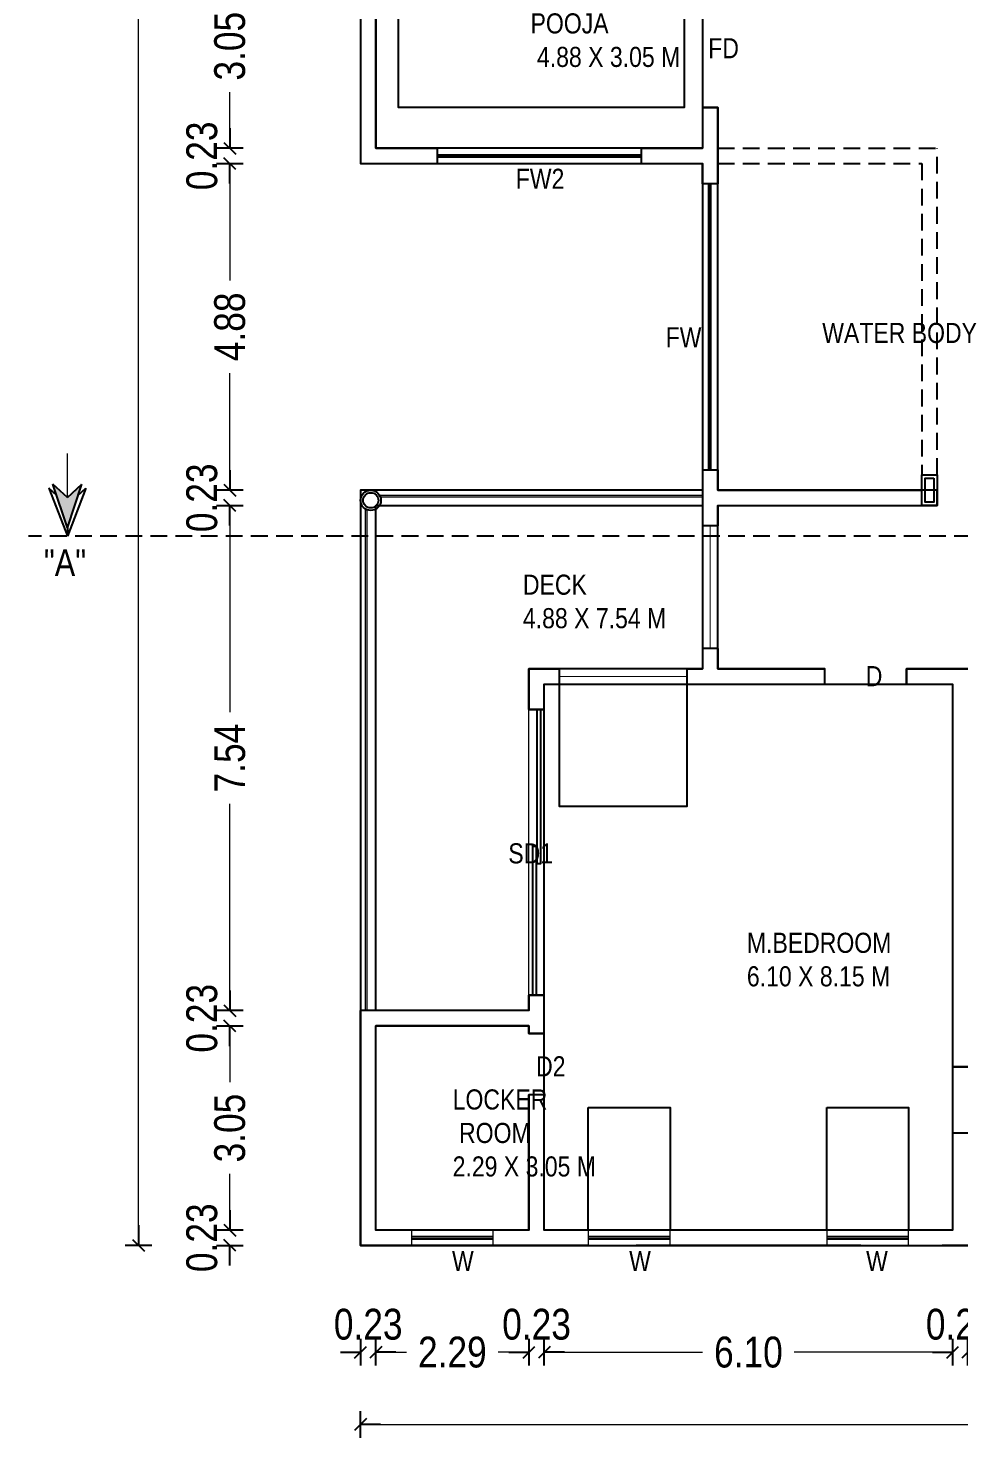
# Model space of a CAD drawing. Header units: metres. Extents: x 1185 to 1291, y 1063 to 1193.
# Drawn here: x 1184.7 to 1198.59, y 1064.19 to 1085.34 of the extents above; entities that cross this region are included whole.
import ezdxf
from ezdxf.enums import TextEntityAlignment as Align

# ---------------------------------------------------------------- set-up
doc = ezdxf.new("R2010")
doc.units = ezdxf.units.M
doc.header["$MEASUREMENT"] = 0
for name, pattern in [('DASHED', [0.75, 0.5, -0.25]), ('DASHED2', [0.375, 0.25, -0.125]), ('HIDDEN', [0.375, 0.25, -0.125])]:
    doc.linetypes.add(name, pattern=pattern)
for name, color, linetype, lineweight in [('041 Window Elevation', 154, 'Continuous', 13), ('042 Elevation 2', 154, 'Continuous', 9), ('042 Window Glass', 8, 'Continuous', 25), ('111 Hatch 1', 8, 'Continuous', 5), ('BLK_1_FLR_0_UNITFA_1', 234, 'Continuous', 0)]:
    doc.layers.add(name, color=color, linetype=linetype, lineweight=lineweight)
for name, color, linetype in [('ACTUAL COLUMN', 3, 'Continuous'), ('BLK_1_FLR_0_BLT_UP_AREA', 2, 'Continuous'), ('BLK_1_FLR_0_CARPET_AREA', 2, 'Continuous'), ('BLK_1_FLR_0_REGULAR_ROOM_4', 1, 'Continuous'), ('BLK_1_FLR_0_REGULAR_ROOM_7', 1, 'Continuous'), ('BLK_1_FLR_0_ROOM_4_LIGHT_VENTILATION_1', 1, 'Continuous'), ('BLK_1_FLR_0_ROOM_7_LIGHT_VENTILATION_1', 1, 'Continuous'), ('ELEVATION 2', 155, 'Continuous'), ('Glazing', 140, 'Continuous'), ('Grid Line', 8, 'Continuous')]:
    doc.layers.add(name, color=color, linetype=linetype)
doc.styles.add('Arial', font='swissc.ttf')
doc.styles.get("Standard").update_dxf_attribs({"font": 'swisscb.ttf'})
doc.dimstyles.new('FLOOR DIM BUILDING DIM', dxfattribs={"dimtxt": 0.23, "dimasz": 0.025, "dimexe": 0.075, "dimexo": 0.3, "dimgap": 0.09, "dimtad": 0, "dimzin": 3, "dimdsep": 46, "dimtxsty": 'Arial', "dimblk": 'JM1', "dimcen": -0.09, "dimse1": 1, "dimse2": 1, "dimclrd": 5, "dimclre": 250, "dimclrt": 3, "dimazin": 0, "dimtfac": 0.65, "dimtix": 1, "dimtofl": 0, "dimtmove": 0, "dimatfit": 2, "dimfxl": 0, "dimfrac": 1, "dimtolj": 1, "dimlwd": 18, "dimlwe": -1, "dimarcsym": 0})

# ---------------------------------------------------------------- blocks, each defined once
blk = doc.blocks.new('JM1')
at = {"color": 2}
for p, q in [((-3, 0), (0, 0)), ((-0.88, -0.88), (0.88, 0.88)), ((0, 2), (0, -2))]:
    blk.add_line(p, q, dxfattribs=at)
blk = doc.blocks.new('*D86')
at = {"color": 5, "lineweight": 18}
for p, q in [((1198.396, 1065.572), (1198.296, 1065.572)), ((1198.824, 1065.572), (1198.924, 1065.572))]:
    blk.add_line(p, q, dxfattribs=at)
at = {"layer": 'DEFPOINTS', "color": 0, "lineweight": -3}
for p in [(1198.496, 1067.396), (1198.724, 1067.396), (1198.496, 1065.572)]:
    blk.add_point(p, dxfattribs=at)
at = {"color": 5, "lineweight": 18, "xscale": 0.1, "yscale": 0.1, "zscale": 0.1}
blk.add_blockref('JM1', (1198.496, 1065.572), dxfattribs=at)
at = {"color": 5, "lineweight": 18, "xscale": 0.1, "yscale": 0.1, "zscale": 0.1, "rotation": 180}
blk.add_blockref('JM1', (1198.724, 1065.572), dxfattribs=at)
at = {"color": 3, "lineweight": -3, "insert": (1198.61, 1065.988), "char_height": 0.46, "attachment_point": 5, "style": 'Arial'}
blk.add_mtext('\\A1;0.23', dxfattribs=at)
blk = doc.blocks.new('*D87')
at = {"color": 5, "lineweight": 18}
for p, q in [((1192.5, 1065.572), (1194.763, 1065.572)), ((1198.396, 1065.572), (1196.133, 1065.572))]:
    blk.add_line(p, q, dxfattribs=at)
at = {"layer": 'DEFPOINTS', "color": 0, "lineweight": -3}
for p in [(1192.4, 1067.396), (1198.496, 1067.396), (1192.4, 1065.572)]:
    blk.add_point(p, dxfattribs=at)
at = {"color": 5, "lineweight": 18, "xscale": 0.1, "yscale": 0.1, "zscale": 0.1, "rotation": 180}
blk.add_blockref('JM1', (1192.4, 1065.572), dxfattribs=at)
at = {"color": 5, "lineweight": 18, "xscale": 0.1, "yscale": 0.1, "zscale": 0.1}
blk.add_blockref('JM1', (1198.496, 1065.572), dxfattribs=at)
at = {"color": 3, "lineweight": -3, "insert": (1195.448, 1065.572), "char_height": 0.46, "attachment_point": 5, "style": 'Arial'}
blk.add_mtext('\\A1;6.10', dxfattribs=at)
blk = doc.blocks.new('*D88')
at = {"color": 5, "lineweight": 18}
for p, q in [((1192.071, 1065.572), (1191.971, 1065.572)), ((1192.5, 1065.572), (1192.6, 1065.572))]:
    blk.add_line(p, q, dxfattribs=at)
at = {"layer": 'DEFPOINTS', "color": 0, "lineweight": -3}
for p in [(1192.171, 1067.396), (1192.4, 1067.396), (1192.171, 1065.572)]:
    blk.add_point(p, dxfattribs=at)
at = {"color": 5, "lineweight": 18, "xscale": 0.1, "yscale": 0.1, "zscale": 0.1}
blk.add_blockref('JM1', (1192.171, 1065.572), dxfattribs=at)
at = {"color": 5, "lineweight": 18, "xscale": 0.1, "yscale": 0.1, "zscale": 0.1, "rotation": 180}
blk.add_blockref('JM1', (1192.4, 1065.572), dxfattribs=at)
at = {"color": 3, "lineweight": -3, "insert": (1192.285, 1065.988), "char_height": 0.46, "attachment_point": 5, "style": 'Arial'}
blk.add_mtext('\\A1;0.23', dxfattribs=at)
blk = doc.blocks.new('*D89')
at = {"color": 5, "lineweight": 18}
for p, q in [((1189.985, 1065.572), (1190.344, 1065.572)), ((1192.071, 1065.572), (1191.713, 1065.572))]:
    blk.add_line(p, q, dxfattribs=at)
at = {"layer": 'DEFPOINTS', "color": 0, "lineweight": -3}
for p in [(1189.885, 1067.396), (1192.171, 1067.396), (1189.885, 1065.572)]:
    blk.add_point(p, dxfattribs=at)
at = {"color": 5, "lineweight": 18, "xscale": 0.1, "yscale": 0.1, "zscale": 0.1, "rotation": 180}
blk.add_blockref('JM1', (1189.885, 1065.572), dxfattribs=at)
at = {"color": 5, "lineweight": 18, "xscale": 0.1, "yscale": 0.1, "zscale": 0.1}
blk.add_blockref('JM1', (1192.171, 1065.572), dxfattribs=at)
at = {"color": 3, "lineweight": -3, "insert": (1191.028, 1065.572), "char_height": 0.46, "attachment_point": 5, "style": 'Arial'}
blk.add_mtext('\\A1;2.29', dxfattribs=at)
blk = doc.blocks.new('*D90')
at = {"color": 5, "lineweight": 18}
for p, q in [((1189.556, 1065.572), (1189.456, 1065.572)), ((1189.985, 1065.572), (1190.085, 1065.572))]:
    blk.add_line(p, q, dxfattribs=at)
at = {"layer": 'DEFPOINTS', "color": 0, "lineweight": -3}
for p in [(1189.885, 1067.396), (1189.656, 1067.168), (1189.656, 1065.572)]:
    blk.add_point(p, dxfattribs=at)
at = {"color": 5, "lineweight": 18, "xscale": 0.1, "yscale": 0.1, "zscale": 0.1}
blk.add_blockref('JM1', (1189.656, 1065.572), dxfattribs=at)
at = {"color": 5, "lineweight": 18, "xscale": 0.1, "yscale": 0.1, "zscale": 0.1, "rotation": 180}
blk.add_blockref('JM1', (1189.885, 1065.572), dxfattribs=at)
at = {"color": 3, "lineweight": -3, "insert": (1189.771, 1065.988), "char_height": 0.46, "attachment_point": 5, "style": 'Arial'}
blk.add_mtext('\\A1;0.23', dxfattribs=at)
blk = doc.blocks.new('*D57')
at = {"color": 5, "lineweight": 18}
for p, q in [((1189.756, 1064.494), (1209.466, 1064.494)), ((1230.86, 1064.494), (1211.151, 1064.494))]:
    blk.add_line(p, q, dxfattribs=at)
at = {"layer": 'DEFPOINTS', "color": 0, "lineweight": -3}
for p in [(1189.656, 1067.168), (1230.96, 1067.168), (1189.656, 1064.494)]:
    blk.add_point(p, dxfattribs=at)
at = {"color": 5, "lineweight": 18, "xscale": 0.1, "yscale": 0.1, "zscale": 0.1, "rotation": 180}
blk.add_blockref('JM1', (1189.656, 1064.494), dxfattribs=at)
at = {"color": 5, "lineweight": 18, "xscale": 0.1, "yscale": 0.1, "zscale": 0.1}
blk.add_blockref('JM1', (1230.96, 1064.494), dxfattribs=at)
at = {"color": 3, "lineweight": -3, "insert": (1210.308, 1064.494), "char_height": 0.46, "attachment_point": 5, "style": 'Arial'}
blk.add_mtext('\\A1;41.30', dxfattribs=at)
blk = doc.blocks.new('*D65')
at = {"color": 5, "lineweight": 18}
for p, q in [((1187.705, 1067.496), (1187.705, 1067.596)), ((1187.705, 1067.068), (1187.705, 1066.968))]:
    blk.add_line(p, q, dxfattribs=at)
at = {"layer": 'DEFPOINTS', "color": 0, "lineweight": -3}
for p in [(1187.705, 1067.396), (1189.885, 1067.396), (1189.656, 1067.168)]:
    blk.add_point(p, dxfattribs=at)
at = {"color": 5, "lineweight": 18, "xscale": 0.1, "yscale": 0.1, "zscale": 0.1}
for p, rotation in [((1187.705, 1067.396), 270), ((1187.705, 1067.168), 90)]:
    blk.add_blockref('JM1', p, dxfattribs=dict(at, rotation=rotation))
at = {"color": 3, "lineweight": -3, "insert": (1187.289, 1067.282), "char_height": 0.46, "attachment_point": 5, "rotation": 90, "style": 'Arial'}
blk.add_mtext('\\A1;0.23', dxfattribs=at)
blk = doc.blocks.new('*D106')
at = {"color": 5, "lineweight": 18}
for p, q in [((1187.705, 1070.344), (1187.705, 1069.605)), ((1187.705, 1067.496), (1187.705, 1068.236))]:
    blk.add_line(p, q, dxfattribs=at)
at = {"layer": 'DEFPOINTS', "color": 0, "lineweight": -3}
for p in [(1187.705, 1070.444), (1189.885, 1070.444), (1189.885, 1067.396)]:
    blk.add_point(p, dxfattribs=at)
at = {"color": 5, "lineweight": 18, "xscale": 0.1, "yscale": 0.1, "zscale": 0.1}
for p, rotation in [((1187.705, 1070.444), 90), ((1187.705, 1067.396), 270)]:
    blk.add_blockref('JM1', p, dxfattribs=dict(at, rotation=rotation))
at = {"color": 3, "lineweight": -3, "insert": (1187.705, 1068.92), "char_height": 0.46, "attachment_point": 5, "rotation": 90, "style": 'Arial'}
blk.add_mtext('\\A1;3.05', dxfattribs=at)
blk = doc.blocks.new('*D107')
at = {"color": 5, "lineweight": 18}
for p, q in [((1187.705, 1070.773), (1187.705, 1070.873)), ((1187.705, 1070.344), (1187.705, 1070.244))]:
    blk.add_line(p, q, dxfattribs=at)
at = {"layer": 'DEFPOINTS', "color": 0, "lineweight": -3}
for p in [(1187.705, 1070.673), (1189.656, 1070.673), (1189.885, 1070.444)]:
    blk.add_point(p, dxfattribs=at)
at = {"color": 5, "lineweight": 18, "xscale": 0.1, "yscale": 0.1, "zscale": 0.1}
for p, rotation in [((1187.705, 1070.673), 270), ((1187.705, 1070.444), 90)]:
    blk.add_blockref('JM1', p, dxfattribs=dict(at, rotation=rotation))
at = {"color": 3, "lineweight": -3, "insert": (1187.289, 1070.559), "char_height": 0.46, "attachment_point": 5, "rotation": 90, "style": 'Arial'}
blk.add_mtext('\\A1;0.23', dxfattribs=at)
blk = doc.blocks.new('*D108')
at = {"color": 5, "lineweight": 18}
for p, q in [((1187.705, 1078.117), (1187.705, 1075.131)), ((1187.705, 1070.773), (1187.705, 1073.759))]:
    blk.add_line(p, q, dxfattribs=at)
at = {"layer": 'DEFPOINTS', "color": 0, "lineweight": -3}
for p in [(1187.705, 1078.217), (1189.885, 1078.217), (1189.656, 1070.673)]:
    blk.add_point(p, dxfattribs=at)
at = {"color": 5, "lineweight": 18, "xscale": 0.1, "yscale": 0.1, "zscale": 0.1}
for p, rotation in [((1187.705, 1078.217), 90), ((1187.705, 1070.673), 270)]:
    blk.add_blockref('JM1', p, dxfattribs=dict(at, rotation=rotation))
at = {"color": 3, "lineweight": -3, "insert": (1187.705, 1074.445), "char_height": 0.46, "attachment_point": 5, "rotation": 90, "style": 'Arial'}
blk.add_mtext('\\A1;7.54', dxfattribs=at)
blk = doc.blocks.new('*D109')
at = {"color": 5, "lineweight": 18}
for p, q in [((1187.705, 1078.545), (1187.705, 1078.645)), ((1187.705, 1078.117), (1187.705, 1078.017))]:
    blk.add_line(p, q, dxfattribs=at)
at = {"layer": 'DEFPOINTS', "color": 0, "lineweight": -3}
for p in [(1187.705, 1078.445), (1189.656, 1078.445), (1189.885, 1078.217)]:
    blk.add_point(p, dxfattribs=at)
at = {"color": 5, "lineweight": 18, "xscale": 0.1, "yscale": 0.1, "zscale": 0.1}
for p, rotation in [((1187.705, 1078.445), 270), ((1187.705, 1078.217), 90)]:
    blk.add_blockref('JM1', p, dxfattribs=dict(at, rotation=rotation))
at = {"color": 3, "lineweight": -3, "insert": (1187.289, 1078.331), "char_height": 0.46, "attachment_point": 5, "rotation": 90, "style": 'Arial'}
blk.add_mtext('\\A1;0.23', dxfattribs=at)
blk = doc.blocks.new('*D66')
at = {"color": 5, "lineweight": 18}
for p, q in [((1187.705, 1083.222), (1187.705, 1081.574)), ((1187.705, 1078.545), (1187.705, 1080.194))]:
    blk.add_line(p, q, dxfattribs=at)
at = {"layer": 'DEFPOINTS', "color": 0, "lineweight": -3}
for p in [(1187.705, 1083.322), (1189.656, 1083.322), (1189.656, 1078.445)]:
    blk.add_point(p, dxfattribs=at)
at = {"color": 5, "lineweight": 18, "xscale": 0.1, "yscale": 0.1, "zscale": 0.1}
for p, rotation in [((1187.705, 1083.322), 90), ((1187.705, 1078.445), 270)]:
    blk.add_blockref('JM1', p, dxfattribs=dict(at, rotation=rotation))
at = {"color": 3, "lineweight": -3, "insert": (1187.705, 1080.884), "char_height": 0.46, "attachment_point": 5, "rotation": 90, "style": 'Arial'}
blk.add_mtext('\\A1;4.88', dxfattribs=at)
blk = doc.blocks.new('*D110')
at = {"color": 5, "lineweight": 18}
for p, q in [((1187.705, 1083.651), (1187.705, 1083.751)), ((1187.705, 1083.222), (1187.705, 1083.122))]:
    blk.add_line(p, q, dxfattribs=at)
at = {"layer": 'DEFPOINTS', "color": 0, "lineweight": -3}
for p in [(1187.705, 1083.551), (1189.885, 1083.551), (1189.656, 1083.322)]:
    blk.add_point(p, dxfattribs=at)
at = {"color": 5, "lineweight": 18, "xscale": 0.1, "yscale": 0.1, "zscale": 0.1}
for p, rotation in [((1187.705, 1083.551), 270), ((1187.705, 1083.322), 90)]:
    blk.add_blockref('JM1', p, dxfattribs=dict(at, rotation=rotation))
at = {"color": 3, "lineweight": -3, "insert": (1187.289, 1083.437), "char_height": 0.46, "attachment_point": 5, "rotation": 90, "style": 'Arial'}
blk.add_mtext('\\A1;0.23', dxfattribs=at)
blk = doc.blocks.new('*D111')
at = {"color": 5, "lineweight": 18}
for p, q in [((1187.705, 1086.499), (1187.705, 1085.76)), ((1187.705, 1083.651), (1187.705, 1084.39))]:
    blk.add_line(p, q, dxfattribs=at)
at = {"layer": 'DEFPOINTS', "color": 0, "lineweight": -3}
for p in [(1187.705, 1086.599), (1189.885, 1086.599), (1189.885, 1083.551)]:
    blk.add_point(p, dxfattribs=at)
at = {"color": 5, "lineweight": 18, "xscale": 0.1, "yscale": 0.1, "zscale": 0.1}
for p, rotation in [((1187.705, 1086.599), 90), ((1187.705, 1083.551), 270)]:
    blk.add_blockref('JM1', p, dxfattribs=dict(at, rotation=rotation))
at = {"color": 3, "lineweight": -3, "insert": (1187.705, 1085.075), "char_height": 0.46, "attachment_point": 5, "rotation": 90, "style": 'Arial'}
blk.add_mtext('\\A1;3.05', dxfattribs=at)
blk = doc.blocks.new('*D67')
at = {"color": 5, "lineweight": 18}
for p, q in [((1186.341, 1114.617), (1186.341, 1091.782)), ((1186.341, 1067.268), (1186.341, 1090.102))]:
    blk.add_line(p, q, dxfattribs=at)
at = {"layer": 'DEFPOINTS', "color": 0, "lineweight": -3}
for p in [(1189.656, 1114.717), (1186.341, 1067.168), (1189.656, 1067.168)]:
    blk.add_point(p, dxfattribs=at)
at = {"color": 5, "lineweight": 18, "xscale": 0.1, "yscale": 0.1, "zscale": 0.1}
for p, rotation in [((1186.341, 1114.717), 90), ((1186.341, 1067.168), 270)]:
    blk.add_blockref('JM1', p, dxfattribs=dict(at, rotation=rotation))
at = {"color": 3, "lineweight": -3, "insert": (1186.341, 1090.942), "char_height": 0.46, "attachment_point": 5, "rotation": 90, "style": 'Arial'}
blk.add_mtext('\\A1;47.55', dxfattribs=at)
blk = doc.blocks.new('SECTION CUT POINTER')
h = blk.add_hatch(color=256)
h.dxf.hatch_style = 1
h.paths.add_polyline_path([(0, 0.55), (-0.261, -0.24), (0, 0), (0.261, -0.24)])
at = {"linetype": 'Continuous', "ltscale": 250}
for p, q in [((-0.334, -0.167), (0, 0.7)), ((0, 0.55), (-0.261, -0.24)), ((0.334, -0.167), (0, 0.7)), ((0, 0.55), (0.261, -0.24)), ((0, 0), (-0.261, -0.24)), ((0, 0), (0.261, -0.24)), ((-0.193, -0.037), (-0.334, -0.167)), ((-0.146, -0.134), (-0.13, -0.119)), ((0.193, -0.037), (0.334, -0.167))]:
    blk.add_line(p, q, dxfattribs=at)
blk.add_line((0, 0.55), (0, 0.7))
at = {"const_width": 0.03}
blk.add_lwpolyline([(0, 0), (0, -0.8)], dxfattribs=at)
blk = doc.blocks.new('hggkgk')
at = {"layer": '041 Window Elevation', "ltscale": 5}
for p, q in [((1389.792, 1087.91), (1388.572, 1087.91)), ((1388.572, 1087.91), (1388.572, 1087.681)), ((1389.792, 1087.681), (1389.792, 1087.91)), ((1389.792, 1087.681), (1388.572, 1087.681))]:
    blk.add_line(p, q, dxfattribs=at)
at = {"layer": '042 Window Glass', "ltscale": 5}
for p, q in [((1389.792, 1087.808), (1388.572, 1087.808)), ((1389.792, 1087.776), (1388.572, 1087.776))]:
    blk.add_line(p, q, dxfattribs=at)

msp = doc.modelspace()

# ---------------------------------------------------------------- linework, layer by layer
at = {"ltscale": 5}
for p, q in [((1189.656, 1086.827), (1189.656, 1083.322)), ((1189.885, 1086.599), (1189.885, 1083.551)), ((1194.762, 1084.16), (1194.762, 1083.551)), ((1194.762, 1084.16), (1194.99, 1084.16)), ((1194.99, 1084.16), (1194.99, 1083.017)), ((1189.885, 1083.551), (1190.799, 1083.551)), ((1190.799, 1083.551), (1190.799, 1083.322)), ((1193.847, 1083.551), (1194.762, 1083.551)), ((1193.847, 1083.551), (1193.847, 1083.322)), ((1189.656, 1083.322), (1190.799, 1083.322)), ((1193.847, 1083.322), (1194.762, 1083.322)), ((1194.762, 1078.75), (1194.762, 1077.912)), ((1189.885, 1078.445), (1189.656, 1078.445)), ((1194.99, 1078.445), (1198.038, 1078.445)), ((1194.99, 1078.217), (1194.99, 1077.912)), ((1194.99, 1078.217), (1198.038, 1078.217)), ((1194.99, 1077.912), (1194.762, 1077.912)), ((1194.762, 1076.083), (1194.762, 1075.778)), ((1194.99, 1076.083), (1194.762, 1076.083)), ((1194.99, 1076.083), (1194.99, 1075.778)), ((1192.171, 1075.778), (1192.628, 1075.778)), ((1192.171, 1075.169), (1192.171, 1075.778)), ((1192.628, 1075.55), (1192.628, 1075.778)), ((1194.529, 1075.778), (1194.762, 1075.778)), ((1194.529, 1075.778), (1194.529, 1075.55)), ((1194.99, 1075.778), (1196.591, 1075.778)), ((1196.591, 1075.55), (1196.591, 1075.778)), ((1197.81, 1075.778), (1198.496, 1075.778)), ((1197.81, 1075.55), (1197.81, 1075.778)), ((1198.496, 1075.778), (1200.705, 1075.778)), ((1192.4, 1075.55), (1192.628, 1075.55)), ((1192.4, 1075.169), (1192.4, 1075.55)), ((1194.529, 1075.55), (1196.591, 1075.55)), ((1197.81, 1075.55), (1198.496, 1075.55)), ((1198.496, 1075.55), (1198.496, 1069.835)), ((1192.4, 1075.169), (1192.171, 1075.169)), ((1192.171, 1070.673), (1192.171, 1070.902)), ((1192.171, 1070.902), (1192.4, 1070.902)), ((1192.4, 1070.33), (1192.4, 1070.902)), ((1192.171, 1070.673), (1189.656, 1070.673)), ((1189.656, 1067.168), (1189.656, 1070.673)), ((1192.171, 1070.444), (1189.885, 1070.444)), ((1189.885, 1067.396), (1189.885, 1070.444)), ((1192.171, 1070.444), (1192.171, 1070.33)), ((1192.171, 1070.33), (1192.171, 1070.444)), ((1192.4, 1070.33), (1192.171, 1070.33)), ((1198.724, 1069.835), (1198.496, 1069.835)), ((1192.171, 1067.396), (1192.171, 1069.416)), ((1192.4, 1069.416), (1192.171, 1069.416)), ((1192.4, 1067.396), (1192.4, 1069.416)), ((1198.496, 1068.844), (1198.496, 1067.396)), ((1198.724, 1068.844), (1198.496, 1068.844)), ((1192.171, 1067.396), (1189.885, 1067.396)), ((1193.057, 1067.396), (1192.4, 1067.396)), ((1197.124, 1067.396), (1193.771, 1067.396)), ((1198.496, 1067.396), (1198.343, 1067.396)), ((1193.057, 1067.168), (1189.656, 1067.168)), ((1197.124, 1067.168), (1193.771, 1067.168)), ((1199.639, 1067.168), (1198.343, 1067.168))]:
    msp.add_line(p, q, dxfattribs=at)
at = {"linetype": 'HIDDEN'}
for p, q in [((1194.99, 1083.551), (1198.267, 1083.551)), ((1198.267, 1078.674), (1198.267, 1083.551)), ((1194.99, 1083.322), (1198.038, 1083.322)), ((1198.038, 1083.322), (1198.038, 1078.674))]:
    msp.add_line(p, q, dxfattribs=at)
at = {"lineweight": -3}
for p, q in [((1194.762, 1083.017), (1194.762, 1083.322)), ((1194.99, 1083.017), (1194.762, 1083.017)), ((1194.762, 1078.75), (1194.99, 1078.75)), ((1194.99, 1078.75), (1194.99, 1078.445))]:
    msp.add_line(p, q, dxfattribs=at)
at = {"layer": '041 Window Elevation', "ltscale": 5}
for p, q in [((1193.847, 1083.551), (1190.799, 1083.551)), ((1193.847, 1083.322), (1190.799, 1083.322)), ((1194.762, 1078.75), (1194.762, 1083.017)), ((1194.99, 1078.75), (1194.99, 1083.017)), ((1194.762, 1076.083), (1194.762, 1077.912)), ((1194.99, 1076.083), (1194.99, 1077.912)), ((1194.529, 1075.778), (1192.628, 1075.778)), ((1192.628, 1075.55), (1194.529, 1075.55))]:
    msp.add_line(p, q, dxfattribs=at)
msp.add_lwpolyline([(1189.656, 1070.673), (1189.656, 1078.445)], dxfattribs=at)
at = {"layer": '042 Elevation 2', "ltscale": 30}
msp.add_line((1189.656, 1078.445), (1194.762, 1078.445), dxfattribs=at)
at = {"layer": '042 Elevation 2', "ltscale": 5}
msp.add_line((1198.038, 1078.217), (1198.267, 1078.217), dxfattribs=at)
at = {"layer": '042 Elevation 2', "linetype": 'DASHED', "ltscale": 30}
for p, q in [((1192.171, 1070.902), (1192.171, 1075.169)), ((1192.4, 1070.902), (1192.4, 1075.169))]:
    msp.add_line(p, q, dxfattribs=at)
msp.add_lwpolyline([(1189.885, 1070.673), (1189.885, 1078.217), (1194.762, 1078.217)], dxfattribs=at)
at = {"layer": '042 Window Glass', "ltscale": 5}
for p, q in [((1193.847, 1083.449), (1190.799, 1083.449)), ((1193.847, 1083.417), (1190.799, 1083.417)), ((1194.857, 1078.752), (1194.857, 1083.017)), ((1194.889, 1078.754), (1194.889, 1083.017))]:
    msp.add_line(p, q, dxfattribs=at)
at = {"layer": '111 Hatch 1', "ltscale": 30}
for p, q in [((1189.941, 1078.369), (1194.762, 1078.369)), ((1189.953, 1078.344), (1194.762, 1078.344))]:
    msp.add_line(p, q, dxfattribs=at)
at = {"layer": '111 Hatch 1', "ltscale": 5}
for points in [[(1189.733, 1070.673), (1189.733, 1078.161)], [(1189.758, 1070.673), (1189.758, 1078.149)]]:
    msp.add_lwpolyline(points, dxfattribs=at)
at = {"layer": 'ACTUAL COLUMN', "ltscale": 5}
for points in [[(1198.267, 1078.674), (1198.267, 1078.217), (1198.038, 1078.217), (1198.038, 1078.674)], [(1198.216, 1078.623), (1198.216, 1078.268), (1198.089, 1078.268), (1198.089, 1078.623)]]:
    msp.add_lwpolyline(points, close=True, dxfattribs=at)
for radius in [0.152, 0.114]:
    msp.add_circle((1189.809, 1078.293), radius, dxfattribs=at)
at = {"layer": 'BLK_1_FLR_0_BLT_UP_AREA', "color": 2, "ltscale": 1.5}
msp.add_lwpolyline([(1214.955, 1067.168), (1214.955, 1083.551), (1203.601, 1083.551), (1203.601, 1094.371), (1210.84, 1094.371), (1210.84, 1092.847), (1214.955, 1092.847), (1214.955, 1114.717), (1209.621, 1114.717), (1209.621, 1112.659), (1198.267, 1112.659), (1198.267, 1114.717), (1189.656, 1114.717), (1189.656, 1091.704), (1194.762, 1091.704), (1194.762, 1086.827), (1189.656, 1086.827), (1189.656, 1083.322), (1194.762, 1083.322), (1194.762, 1078.445), (1189.656, 1078.445), (1189.656, 1067.168), (1214.955, 1067.168)], close=True, dxfattribs=at)
at = {"layer": 'BLK_1_FLR_0_CARPET_AREA', "color": 2, "lineweight": -3}
for points in [[(1198.724, 1068.844), (1198.496, 1068.844), (1198.496, 1067.396), (1192.4, 1067.396), (1192.4, 1069.416), (1192.171, 1069.416), (1192.171, 1067.396), (1189.885, 1067.396), (1189.885, 1070.444), (1192.171, 1070.444), (1192.171, 1070.33), (1192.4, 1070.33), (1192.4, 1070.902), (1192.171, 1070.902), (1192.171, 1070.673), (1189.885, 1070.673), (1189.885, 1078.217), (1194.762, 1078.217), (1194.762, 1075.778), (1192.171, 1075.778), (1192.171, 1075.169), (1192.4, 1075.169), (1192.4, 1075.55), (1196.591, 1075.55), (1196.591, 1075.778), (1194.99, 1075.778), (1194.99, 1078.217), (1198.267, 1078.217), (1198.267, 1078.445), (1194.99, 1078.445), (1194.99, 1084.16), (1194.762, 1084.16), (1194.762, 1083.551), (1189.885, 1083.551), (1189.885, 1086.599)], [(1200.705, 1075.778), (1197.81, 1075.778), (1197.81, 1075.55), (1198.496, 1075.55), (1198.496, 1069.835), (1198.724, 1069.835)]]:
    msp.add_lwpolyline(points, dxfattribs=at)
at = {"layer": 'BLK_1_FLR_0_REGULAR_ROOM_4', "color": 1, "ltscale": 1.5}
msp.add_lwpolyline([(1198.496, 1067.396), (1192.4, 1067.396), (1192.4, 1075.55), (1198.496, 1075.55)], close=True, dxfattribs=at)
at = {"layer": 'BLK_1_FLR_0_REGULAR_ROOM_7', "color": 1, "lineweight": -3}
msp.add_lwpolyline([(1194.762, 1083.551), (1189.885, 1083.551), (1189.885, 1086.599), (1194.762, 1086.599)], close=True, dxfattribs=at)
at = {"layer": 'BLK_1_FLR_0_ROOM_4_LIGHT_VENTILATION_1', "color": 1, "ltscale": 1.5}
for points in [[(1192.628, 1075.55), (1194.529, 1075.55), (1194.529, 1073.72), (1192.628, 1073.72)], [(1193.057, 1069.226), (1194.277, 1069.226), (1194.277, 1067.396), (1193.057, 1067.396)], [(1196.618, 1069.226), (1197.838, 1069.226), (1197.838, 1067.396), (1196.618, 1067.396)]]:
    msp.add_lwpolyline(points, close=True, dxfattribs=at)
at = {"layer": 'BLK_1_FLR_0_ROOM_7_LIGHT_VENTILATION_1', "color": 1, "ltscale": 1.5}
msp.add_lwpolyline([(1190.221, 1085.99), (1194.488, 1085.99), (1194.488, 1084.16), (1190.221, 1084.16)], close=True, dxfattribs=at)
at = {"layer": 'BLK_1_FLR_0_UNITFA_1', "ltscale": 1.5}
msp.add_lwpolyline([(1214.955, 1067.168), (1214.955, 1083.551), (1203.601, 1083.551), (1203.601, 1094.371), (1210.84, 1094.371), (1210.84, 1092.847), (1214.955, 1092.847), (1214.955, 1114.717), (1209.621, 1114.717), (1209.621, 1112.659), (1198.267, 1112.659), (1198.267, 1114.717), (1189.656, 1114.717), (1189.656, 1091.704), (1194.762, 1091.704), (1194.762, 1086.827), (1189.656, 1086.827), (1189.656, 1083.322), (1194.762, 1083.322), (1194.762, 1078.445), (1189.656, 1078.445), (1189.656, 1067.168), (1214.955, 1067.168)], close=True, dxfattribs=at)
at = {"layer": 'ELEVATION 2', "ltscale": 0.5}
for points in [[(1192.343, 1075.169), (1192.343, 1072.866), (1192.292, 1072.866), (1192.292, 1075.169)], [(1192.279, 1073.128), (1192.279, 1070.902), (1192.228, 1070.902), (1192.228, 1073.128)]]:
    msp.add_lwpolyline(points, close=True, dxfattribs=at)
at = {"layer": 'Glazing', "lineweight": 0, "const_width": 0.0127}
for points in [[(1194.876, 1077.912), (1194.876, 1076.083)], [(1192.628, 1075.664), (1194.529, 1075.664)]]:
    msp.add_lwpolyline(points, dxfattribs=at)
at = {"layer": 'Grid Line', "linetype": 'DASHED2'}
msp.add_line((1235.52, 1077.759), (1184.697, 1077.759), dxfattribs=at)

# ---------------------------------------------------------------- block references
at = {"xscale": 0.8240964809584905, "yscale": 0.8240964809584905, "zscale": 0.8240964809584905, "rotation": 180}
msp.add_blockref('SECTION CUT POINTER', (1185.279, 1078.336), dxfattribs=at)
at = {"lineweight": -3}
for p in [(-198.154, -20.513), (-195.515, -20.513), (-191.953, -20.513)]:
    msp.add_blockref('hggkgk', p, dxfattribs=at)

# ---------------------------------------------------------------- texts
at = {"style": 'Arial'}
msp.add_text('"A"', height=0.4, dxfattribs=at).set_placement((1185.244, 1077.362), align=Align.MIDDLE_CENTER)
at = {"char_height": 0.3, "attachment_point": 1}
for s, insert in [('\\A1;{\\fSwis721 Cn BT|b0|i0|c0|p34;POOJA\\P 4.88 X 3.05 M}', (1192.195, 1085.565)), ('\\A1;{\\fSwis721 Cn BT|b0|i0|c0|p34;FD}', (1194.848, 1085.194)), ('\\A1;{\\fSwis721 Cn BT|b0|i0|c0|p34;FW2}', (1191.974, 1083.245)), ('\\A1;{\\fSwis721 Cn BT|b0|i0|c0|p34;WATER BODY}', (1196.55, 1080.943)), ('\\A1;{\\fSwis721 Cn BT|b0|i0|c0|p34;FW}', (1194.212, 1080.879)), ('\\A1;{\\fSwis721 Cn BT|b0|i0|c0|p34;DECK\\P4.88 X 7.54 M}', (1192.081, 1077.184)), ('\\A1;{\\fSwis721 Cn BT|b0|i0|c0|p34;D}', (1197.2, 1075.818)), ('\\A1;{\\fSwis721 Cn BT|b0|i0|c0|p34;SD1}', (1191.863, 1073.172)), ('\\A1;{\\fSwis721 Cn BT|b0|i0|c0|p34;M.BEDROOM\\P6.10 X 8.15 M }', (1195.425, 1071.836)), ('\\A1;{\\fSwis721 Cn BT|b0|i0|c0|p34;D2}', (1192.278, 1069.992)), ('\\A1;{\\fSwis721 Cn BT|b0|i0|c0|p34;LOCKER\\P ROOM\\P2.29 X 3.05 M}', (1191.032, 1069.497)), ('\\A1;{\\fSwis721 Cn BT|b0|i0|c0|p34;W}', (1191.022, 1067.085)), ('\\A1;{\\fSwis721 Cn BT|b0|i0|c0|p34;W}', (1193.667, 1067.085)), ('\\A1;{\\fSwis721 Cn BT|b0|i0|c0|p34;W}', (1197.205, 1067.085))]:
    msp.add_mtext(s, dxfattribs=dict(at, insert=insert))

# ---------------------------------------------------------------- dimensions: what is measured, and where the dimension line sits
at = {"color": 3, "lineweight": -3}
for base, p1, p2, angle, override, picture, middle in [((1186.341, 1067.168), (1189.656, 1114.717), (1189.656, 1067.168), 270, {"dimscale": 2, "dimasz": 0.05, "dimpost": '\\X', "dimtmove": 1}, '*D67', (1186.341, 1090.942)), ((1187.705, 1086.599), (1189.885, 1083.551), (1189.885, 1086.599), 270, {"dimscale": 2, "dimasz": 0.05, "dimpost": '\\X', "dimtmove": 1}, '*D111', (1187.705, 1085.075)), ((1187.705, 1083.551), (1189.656, 1083.322), (1189.885, 1083.551), 270, {"dimscale": 2, "dimasz": 0.05, "dimtad": 1, "dimpost": '\\X'}, '*D110', (1187.289, 1083.437)), ((1187.705, 1083.322), (1189.656, 1078.445), (1189.656, 1083.322), 270, {"dimscale": 2, "dimasz": 0.05, "dimpost": '\\X', "dimtmove": 1}, '*D66', (1187.705, 1080.884)), ((1187.705, 1078.445), (1189.885, 1078.217), (1189.656, 1078.445), 270, {"dimscale": 2, "dimasz": 0.05, "dimtad": 1, "dimpost": '\\X'}, '*D109', (1187.289, 1078.331)), ((1187.705, 1078.217), (1189.656, 1070.673), (1189.885, 1078.217), 270, {"dimscale": 2, "dimasz": 0.05, "dimpost": '\\X', "dimtmove": 1}, '*D108', (1187.705, 1074.445)), ((1187.705, 1070.673), (1189.885, 1070.444), (1189.656, 1070.673), 270, {"dimscale": 2, "dimasz": 0.05, "dimtad": 1, "dimpost": '\\X'}, '*D107', (1187.289, 1070.559)), ((1187.705, 1070.444), (1189.885, 1067.396), (1189.885, 1070.444), 270, {"dimscale": 2, "dimasz": 0.05, "dimpost": '\\X', "dimtmove": 1}, '*D106', (1187.705, 1068.92)), ((1187.705, 1067.396), (1189.656, 1067.168), (1189.885, 1067.396), 270, {"dimscale": 2, "dimasz": 0.05, "dimtad": 1, "dimpost": '\\X'}, '*D65', (1187.289, 1067.282)), ((1189.656, 1065.572), (1189.885, 1067.396), (1189.656, 1067.168), 180, {"dimscale": 2, "dimasz": 0.05, "dimtad": 1, "dimpost": '\\X'}, '*D90', (1189.771, 1065.988)), ((1189.885, 1065.572), (1192.171, 1067.396), (1189.885, 1067.396), 180, {"dimscale": 2, "dimasz": 0.05, "dimpost": '\\X', "dimtmove": 1}, '*D89', (1191.028, 1065.572)), ((1192.171, 1065.572), (1192.4, 1067.396), (1192.171, 1067.396), 180, {"dimscale": 2, "dimasz": 0.05, "dimtad": 1, "dimpost": '\\X'}, '*D88', (1192.285, 1065.988)), ((1192.4, 1065.572), (1198.496, 1067.396), (1192.4, 1067.396), 180, {"dimscale": 2, "dimasz": 0.05, "dimpost": '\\X', "dimtmove": 1}, '*D87', (1195.448, 1065.572)), ((1198.496, 1065.572), (1198.724, 1067.396), (1198.496, 1067.396), 180, {"dimscale": 2, "dimasz": 0.05, "dimtad": 1, "dimpost": '\\X'}, '*D86', (1198.61, 1065.988)), ((1189.656, 1064.494), (1230.96, 1067.168), (1189.656, 1067.168), 180, {"dimscale": 2, "dimasz": 0.05, "dimpost": '\\X'}, '*D57', (1210.308, 1064.494))]:
    dim = msp.add_linear_dim(base=base, p1=p1, p2=p2, angle=angle, dimstyle='FLOOR DIM BUILDING DIM', override=override, dxfattribs=at)
    dim.commit()
    dim.dimension.update_dxf_attribs({"geometry": picture, "text_midpoint": middle})

doc.saveas('drawing.dxf')
